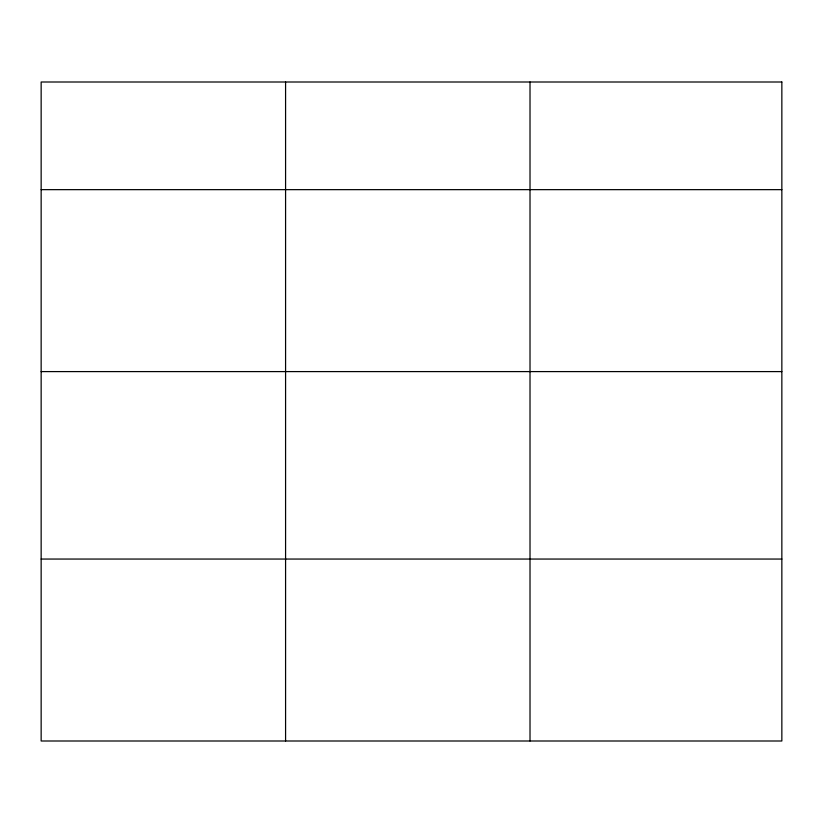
<?xml version="1.0" encoding="UTF-8"?>
<svg xmlns="http://www.w3.org/2000/svg" width="823" height="823" viewBox="0 0 823 823"><rect width="100%" height="100%" fill="white"/><g stroke="black" fill="none" stroke-linecap="round" stroke-linejoin="round"><path stroke-width="1.23" d="M41.15 189.65L781.85 189.65M41.15 371.595L781.85 371.595M41.15 559.054L781.85 559.054M530.012 82.002L530.012 740.998M285.581 82.002L285.581 740.998M781.85 82.002L41.15 82.002L41.15 740.998L781.85 740.998L781.85 82.002"/></g></svg>
